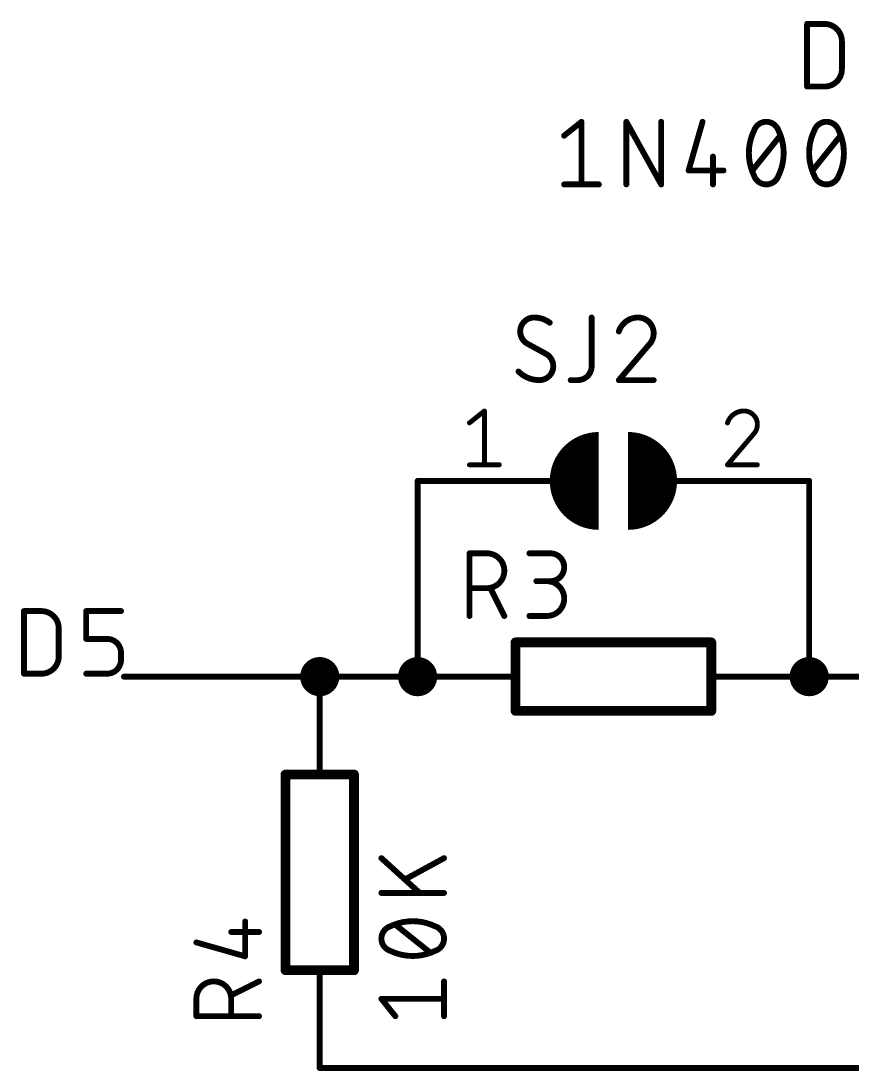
# Model space of a CAD drawing. Extents: x 13 to 226, y 41 to 152.
# Drawn here: x 121.79 to 143.38, y 109.14 to 136.4 of the extents above; entities that cross this region are included whole.
import ezdxf

# ---------------------------------------------------------------- set-up
doc = ezdxf.new("R2010")
doc.units = 0
for name, color, linetype in [('91', 122, 'CONTINUOUS'), ('94', 12, 'CONTINUOUS'), ('95', 251, 'CONTINUOUS'), ('96', 251, 'CONTINUOUS')]:
    doc.layers.add(name, color=color, linetype=linetype)

msp = doc.modelspace()

# ---------------------------------------------------------------- linework, layer by layer
at = {"layer": '91', "const_width": 0.1524}
for points in [[(132.08, 124.46), (132.08, 119.38)], [(142.24, 124.46), (142.24, 119.38)], [(129.54, 119.38), (124.46, 119.38)], [(132.08, 119.38), (129.54, 119.38)], [(147.32, 109.22), (129.54, 109.22)]]:
    msp.add_lwpolyline(points, dxfattribs=at)
at = {"layer": '91'}
for points, const_width in [([(132.1181, 124.46, 1), (132.0419, 124.46)], 0.0762), ([(142.2781, 124.46, 1), (142.2019, 124.46)], 0.0762), ([(129.54, 119.126, 1), (129.54, 119.634, 1), (129.54, 119.126)], 0.508), ([(132.08, 119.126, 1), (132.08, 119.634, 1), (132.08, 119.126)], 0.508), ([(142.24, 119.126, 1), (142.24, 119.634, 1), (142.24, 119.126)], 0.508), ([(124.46, 119.4181, 1), (124.46, 119.3419)], 0.0762), ([(129.54, 119.4181, 1), (129.54, 119.3419)], 0.0762), ([(129.54, 119.3419, 1), (129.54, 119.4181)], 0.0762), ([(132.0419, 119.38, 1), (132.1181, 119.38)], 0.0762), ([(132.08, 119.3419, 1), (132.08, 119.4181)], 0.0762), ([(142.2019, 119.38, 1), (142.2781, 119.38)], 0.0762), ([(129.54, 109.2581, 1), (129.54, 109.1819)], 0.0762)]:
    msp.add_lwpolyline(points, format="xyb", dxfattribs=dict(at, const_width=const_width))
at = {"layer": '94'}
for points, const_width in [([(136.779, 125.095, 1), (136.779, 123.825)], 1.27), ([(137.541, 123.825, 1), (137.541, 125.095)], 1.27), ([(132.08, 124.4981, 1), (132.08, 124.4219)], 0.0762), ([(134.62, 124.4981, 1), (134.62, 124.4219)], 0.0762), ([(134.62, 124.4219, 1), (134.62, 124.4981)], 0.0762), ([(135.509, 124.4219, 1), (135.509, 124.4981)], 0.0762), ([(138.811, 124.4981, 1), (138.811, 124.4219)], 0.0762), ([(139.7, 124.4981, 1), (139.7, 124.4219)], 0.0762), ([(139.7, 124.4219, 1), (139.7, 124.4981)], 0.0762), ([(142.24, 124.4219, 1), (142.24, 124.4981)], 0.0762), ([(134.62, 120.3325, 1), (134.62, 120.2055)], 0.127), ([(134.6835, 120.269, 1), (134.5565, 120.269)], 0.127), ([(139.7635, 120.269, 1), (139.6365, 120.269)], 0.127), ([(139.7, 120.2055, 1), (139.7, 120.3325)], 0.127), ([(129.5781, 119.38, 1), (129.5019, 119.38)], 0.0762), ([(132.08, 119.4181, 1), (132.08, 119.3419)], 0.0762), ([(134.62, 119.3419, 1), (134.62, 119.4181)], 0.0762), ([(139.7, 119.4181, 1), (139.7, 119.3419)], 0.0762), ([(142.24, 119.4181, 1), (142.24, 119.3419)], 0.0762), ([(142.24, 119.3419, 1), (142.24, 119.4181)], 0.0762), ([(134.62, 118.5545, 1), (134.62, 118.4275)], 0.127), ([(139.7, 118.4275, 1), (139.7, 118.5545)], 0.127), ([(134.5565, 118.491, 1), (134.6835, 118.491)], 0.127), ([(139.6365, 118.491, 1), (139.7635, 118.491)], 0.127), ([(128.7145, 116.84, 1), (128.5875, 116.84)], 0.127), ([(128.651, 116.9035, 1), (128.651, 116.7765)], 0.127), ([(130.4925, 116.84, 1), (130.3655, 116.84)], 0.127), ([(130.429, 116.7765, 1), (130.429, 116.9035)], 0.127), ([(129.5019, 116.84, 1), (129.5781, 116.84)], 0.0762), ([(128.651, 111.8235, 1), (128.651, 111.6965)], 0.127), ([(128.5875, 111.76, 1), (128.7145, 111.76)], 0.127), ([(129.5781, 111.76, 1), (129.5019, 111.76)], 0.0762), ([(130.3655, 111.76, 1), (130.4925, 111.76)], 0.127), ([(130.429, 111.6965, 1), (130.429, 111.8235)], 0.127), ([(129.5019, 109.22, 1), (129.5781, 109.22)], 0.0762)]:
    msp.add_lwpolyline(points, format="xyb", dxfattribs=dict(at, const_width=const_width))
for points, const_width in [([(132.08, 124.46), (134.62, 124.46)], 0.1524), ([(134.62, 124.46), (135.509, 124.46)], 0.1524), ([(139.7, 124.46), (138.811, 124.46)], 0.1524), ([(142.24, 124.46), (139.7, 124.46)], 0.1524), ([(139.7, 120.269), (134.62, 120.269)], 0.254), ([(134.62, 118.491), (134.62, 120.269)], 0.254), ([(139.7, 118.491), (139.7, 120.269)], 0.254), ([(129.54, 119.38), (129.54, 116.84)], 0.1524), ([(132.08, 119.38), (134.62, 119.38)], 0.1524), ([(142.24, 119.38), (139.7, 119.38)], 0.1524), ([(143.6624, 119.38), (142.24, 119.38)], 0.1524), ([(134.62, 118.491), (139.7, 118.491)], 0.254), ([(128.651, 116.84), (128.651, 111.76)], 0.254), ([(130.429, 116.84), (128.651, 116.84)], 0.254), ([(130.429, 111.76), (130.429, 116.84)], 0.254), ([(130.429, 111.76), (128.651, 111.76)], 0.254), ([(129.54, 109.22), (129.54, 111.76)], 0.1524)]:
    msp.add_lwpolyline(points, dxfattribs=dict(at, const_width=const_width))
at = {"layer": '95'}
for points, const_width in [([(142.1855, 134.6962), (142.1855, 136.3218)], 0.1524), ([(142.1855, 136.3218), (142.637, 136.3218)], 0.1524), ([(143.0886, 135.8702), (143.0886, 135.1478)], 0.1524), ([(142.637, 134.6962), (142.1855, 134.6962)], 0.1524), ([(136.5947, 128.7018), (136.5947, 127.4374)], 0.1524), ([(135.4187, 127.7535), (134.922, 128.0245)], 0.1524), ([(138.069, 127.9793), (137.3014, 127.0762)], 0.1524), ([(136.2335, 127.0762), (136.0528, 127.0762)], 0.1524), ([(137.3014, 127.0762), (138.2045, 127.0762)], 0.1524), ([(133.4248, 125.9657), (133.8128, 126.2761)], 0.127), ([(133.8128, 126.2761), (133.8128, 124.8791)], 0.127), ([(140.7788, 125.6552), (140.1191, 124.8791)], 0.127), ([(133.4248, 124.8791), (134.2009, 124.8791)], 0.127), ([(140.1191, 124.8791), (140.8952, 124.8791)], 0.127), ([(133.4262, 120.9548), (133.4262, 122.5804)], 0.1524), ([(133.4262, 122.5804), (133.8778, 122.5804)], 0.1524), ([(134.9802, 122.5804), (135.522, 122.5804)], 0.1524), ([(135.522, 121.8579), (135.1608, 121.8579)], 0.1524), ([(133.8778, 121.6773), (133.4262, 121.6773)], 0.1524), ([(134.3293, 120.9548), (133.9681, 121.6773)], 0.1524), ([(121.8655, 119.4562), (121.8655, 121.0818)], 0.1524), ([(121.8655, 121.0818), (122.317, 121.0818)], 0.1524), ([(123.4807, 120.3593), (123.4807, 121.0818)], 0.1524), ([(123.4807, 121.0818), (124.3838, 121.0818)], 0.1524), ([(134.9802, 120.9548), (135.4317, 120.9548)], 0.1524), ([(122.7686, 120.6302), (122.7686, 119.9078)], 0.1524), ([(124.0226, 120.3593), (123.4807, 120.3593)], 0.1524), ([(124.3838, 119.8174), (124.3838, 119.9981)], 0.1524), ([(122.317, 119.4562), (121.8655, 119.4562)], 0.1524), ([(123.4807, 119.4562), (124.0226, 119.4562)], 0.1524), ([(127.604, 112.1202), (127.604, 113.0233)], 0.1524), ([(127.2427, 112.7523), (127.9652, 112.7523)], 0.1524), ([(126.3396, 112.4814), (127.604, 112.1202)], 0.1524), ([(127.9652, 111.4693), (127.2427, 111.1081)], 0.1524), ([(126.3396, 110.5662), (126.3396, 111.0178)], 0.1524), ([(127.2427, 111.0178), (127.2427, 110.5662)], 0.1524), ([(127.9652, 110.5662), (126.3396, 110.5662)], 0.1524)]:
    msp.add_lwpolyline(points, dxfattribs=dict(at, const_width=const_width))
for points, const_width in [([(142.2236, 136.3218, 1), (142.1474, 136.3218)], 0.0762), ([(142.1855, 136.3599, 1), (142.1855, 136.2837)], 0.0762), ([(143.0886, 135.8702, 0.4142), (142.637, 136.3218)], 0.1524), ([(142.637, 136.3599, 1), (142.637, 136.2837)], 0.0762), ([(142.637, 136.2837, 1), (142.637, 136.3599)], 0.0762), ([(143.1267, 135.8702, 1), (143.0505, 135.8702)], 0.0762), ([(143.0505, 135.8702, 1), (143.1267, 135.8702)], 0.0762), ([(142.637, 134.6962, 0.4142), (143.0886, 135.1478)], 0.1524), ([(143.1267, 135.1478, 1), (143.0505, 135.1478)], 0.0762), ([(143.0505, 135.1478, 1), (143.1267, 135.1478)], 0.0762), ([(142.1855, 134.7343, 1), (142.1855, 134.6581)], 0.0762), ([(142.1474, 134.6962, 1), (142.2236, 134.6962)], 0.0762), ([(142.637, 134.7343, 1), (142.637, 134.6581)], 0.0762), ([(142.637, 134.6581, 1), (142.637, 134.7343)], 0.0762), ([(135.1026, 128.7018, 0.4142), (134.7414, 128.3406)], 0.1524), ([(135.509, 128.5663, 0.1623), (135.1026, 128.7018)], 0.1524), ([(135.1026, 128.7399, 1), (135.1026, 128.6637)], 0.0762), ([(135.1026, 128.6637, 1), (135.1026, 128.7399)], 0.0762), ([(136.6328, 128.7018, 1), (136.5566, 128.7018)], 0.0762), ([(137.7981, 128.7018, 0.3252), (137.3014, 128.3406)], 0.1524), ([(138.2045, 128.2954, 0.4142), (137.7981, 128.7018)], 0.1524), ([(137.7981, 128.7399, 1), (137.7981, 128.6637)], 0.0762), ([(137.7981, 128.6637, 1), (137.7981, 128.7399)], 0.0762), ([(134.7414, 128.3406, 0.2656), (134.922, 128.0245)], 0.1524), ([(134.7795, 128.3406, 1), (134.7033, 128.3406)], 0.0762), ([(134.7033, 128.3406, 1), (134.7795, 128.3406)], 0.0762), ([(135.4861, 128.5359, 1), (135.5319, 128.5968)], 0.0762), ([(137.2652, 128.3523, 1), (137.3376, 128.3288)], 0.0762), ([(138.069, 127.9793, 0.2053), (138.2045, 128.2954)], 0.1524), ([(138.2426, 128.2954, 1), (138.1664, 128.2954)], 0.0762), ([(134.9402, 128.0579, 1), (134.9037, 127.991)], 0.0762), ([(134.9026, 127.9916, 1), (134.9413, 128.0573)], 0.0762), ([(138.1664, 128.2954, 1), (138.2426, 128.2954)], 0.0762), ([(135.438, 127.7864, 1), (135.3993, 127.7207)], 0.0762), ([(135.5993, 127.4374, 0.2656), (135.4187, 127.7535)], 0.1524), ([(135.4004, 127.7201, 1), (135.4369, 127.787)], 0.0762), ([(138.0428, 128.0069, 1), (138.0953, 127.9517)], 0.0762), ([(138.0981, 127.9546, 1), (138.04, 128.004)], 0.0762), ([(134.6962, 127.302, 0.2), (135.2381, 127.0762)], 0.1524), ([(134.7233, 127.3288, 1), (134.6691, 127.2751)], 0.0762), ([(135.2381, 127.0762, 0.4142), (135.5993, 127.4374)], 0.1524), ([(135.6374, 127.4374, 1), (135.5612, 127.4374)], 0.0762), ([(135.5612, 127.4374, 1), (135.6374, 127.4374)], 0.0762), ([(136.2335, 127.0762, 0.4142), (136.5947, 127.4374)], 0.1524), ([(136.6328, 127.4374, 1), (136.5566, 127.4374)], 0.0762), ([(136.5566, 127.4374, 1), (136.6328, 127.4374)], 0.0762), ([(135.2381, 127.1143, 1), (135.2381, 127.0381)], 0.0762), ([(135.2381, 127.0381, 1), (135.2381, 127.1143)], 0.0762), ([(136.0528, 127.1143, 1), (136.0528, 127.0381)], 0.0762), ([(136.2335, 127.1143, 1), (136.2335, 127.0381)], 0.0762), ([(136.2335, 127.0381, 1), (136.2335, 127.1143)], 0.0762), ([(137.3014, 127.1143, 1), (137.3014, 127.0381)], 0.0762), ([(137.2724, 127.1009, 1), (137.3304, 127.0515)], 0.0762), ([(138.2045, 127.0381, 1), (138.2045, 127.1143)], 0.0762), ([(133.8446, 126.2761, 1), (133.7811, 126.2761)], 0.0635), ([(133.8327, 126.2513, 1), (133.793, 126.3009)], 0.0635), ([(140.546, 126.2761, 0.3252), (140.1191, 125.9657)], 0.127), ([(140.546, 126.3079, 1), (140.546, 126.2443)], 0.0635), ([(140.8952, 125.9269, 0.4142), (140.546, 126.2761)], 0.127), ([(140.546, 126.2444, 1), (140.546, 126.3078)], 0.0635), ([(133.405, 125.9904, 1), (133.4446, 125.9409)], 0.0635), ([(140.0889, 125.9754, 1), (140.1493, 125.9559)], 0.0635), ([(140.7788, 125.6552, 0.2053), (140.8952, 125.9269)], 0.127), ([(140.927, 125.9268, 1), (140.8635, 125.9269)], 0.0635), ([(140.8635, 125.9269, 1), (140.927, 125.9269)], 0.0635), ([(140.7569, 125.6782, 1), (140.8007, 125.6322)], 0.0635), ([(140.803, 125.6346, 1), (140.7546, 125.6758)], 0.0635), ([(133.4248, 124.9109, 1), (133.4248, 124.8474)], 0.0635), ([(133.7811, 124.8791, 1), (133.8446, 124.8791)], 0.0635), ([(134.2009, 124.8474, 1), (134.2009, 124.9109)], 0.0635), ([(140.1191, 124.9109, 1), (140.1191, 124.8474)], 0.0635), ([(140.0949, 124.8997, 1), (140.1433, 124.8585)], 0.0635), ([(140.8952, 124.8474, 1), (140.8952, 124.9109)], 0.0635), ([(133.4643, 122.5804, 1), (133.3881, 122.5804)], 0.0762), ([(133.4262, 122.6185, 1), (133.4262, 122.5423)], 0.0762), ([(133.8778, 121.6773, 1), (133.8778, 122.5804)], 0.1524), ([(133.8778, 122.6185, 1), (133.8778, 122.5423)], 0.0762), ([(133.8778, 122.5423, 1), (133.8778, 122.6185)], 0.0762), ([(134.9802, 122.6185, 1), (134.9802, 122.5423)], 0.0762), ([(135.522, 121.8579, 1), (135.522, 122.5804)], 0.1524), ([(135.522, 122.6185, 1), (135.522, 122.5423)], 0.0762), ([(135.522, 122.5423, 1), (135.522, 122.6185)], 0.0762), ([(135.1608, 121.896, 1), (135.1608, 121.8198)], 0.0762), ([(135.4317, 120.9548, 1), (135.4317, 121.8579)], 0.1524), ([(135.4317, 121.896, 1), (135.4317, 121.8198)], 0.0762), ([(135.522, 121.896, 1), (135.522, 121.8198)], 0.0762), ([(135.522, 121.8198, 1), (135.522, 121.896)], 0.0762), ([(133.4262, 121.7154, 1), (133.4262, 121.6392)], 0.0762), ([(133.8778, 121.7154, 1), (133.8778, 121.6392)], 0.0762), ([(133.8778, 121.6392, 1), (133.8778, 121.7154)], 0.0762), ([(134.0021, 121.6943, 1), (133.934, 121.6602)], 0.0762), ([(121.9036, 121.0818, 1), (121.8274, 121.0818)], 0.0762), ([(121.8655, 121.1199, 1), (121.8655, 121.0437)], 0.0762), ([(122.7686, 120.6302, 0.4142), (122.317, 121.0818)], 0.1524), ([(122.317, 121.1199, 1), (122.317, 121.0437)], 0.0762), ([(122.317, 121.0437, 1), (122.317, 121.1199)], 0.0762), ([(123.5188, 121.0818, 1), (123.4426, 121.0818)], 0.0762), ([(123.4807, 121.1199, 1), (123.4807, 121.0437)], 0.0762), ([(124.3838, 121.0437, 1), (124.3838, 121.1199)], 0.0762), ([(134.2952, 120.9378, 1), (134.3634, 120.9718)], 0.0762), ([(134.9802, 120.9929, 1), (134.9802, 120.9167)], 0.0762), ([(135.4317, 120.9929, 1), (135.4317, 120.9167)], 0.0762), ([(135.4317, 120.9167, 1), (135.4317, 120.9929)], 0.0762), ([(133.3881, 120.9548, 1), (133.4643, 120.9548)], 0.0762), ([(122.8067, 120.6302, 1), (122.7305, 120.6302)], 0.0762), ([(122.7305, 120.6302, 1), (122.8067, 120.6302)], 0.0762), ([(123.4807, 120.3974, 1), (123.4807, 120.3212)], 0.0762), ([(123.4426, 120.3593, 1), (123.5188, 120.3593)], 0.0762), ([(124.3838, 119.9981, 0.4142), (124.0226, 120.3593)], 0.1524), ([(124.0226, 120.3974, 1), (124.0226, 120.3212)], 0.0762), ([(124.0226, 120.3212, 1), (124.0226, 120.3974)], 0.0762), ([(122.317, 119.4562, 0.4142), (122.7686, 119.9078)], 0.1524), ([(122.8067, 119.9078, 1), (122.7305, 119.9078)], 0.0762), ([(122.7305, 119.9078, 1), (122.8067, 119.9078)], 0.0762), ([(124.4219, 119.9981, 1), (124.3457, 119.9981)], 0.0762), ([(124.3457, 119.9981, 1), (124.4219, 119.9981)], 0.0762), ([(124.0226, 119.4562, 0.4142), (124.3838, 119.8174)], 0.1524), ([(124.4219, 119.8174, 1), (124.3457, 119.8174)], 0.0762), ([(124.3457, 119.8174, 1), (124.4219, 119.8174)], 0.0762), ([(121.8655, 119.4943, 1), (121.8655, 119.4181)], 0.0762), ([(121.8274, 119.4562, 1), (121.9036, 119.4562)], 0.0762), ([(122.317, 119.4943, 1), (122.317, 119.4181)], 0.0762), ([(122.317, 119.4181, 1), (122.317, 119.4943)], 0.0762), ([(123.4807, 119.4943, 1), (123.4807, 119.4181)], 0.0762), ([(124.0226, 119.4943, 1), (124.0226, 119.4181)], 0.0762), ([(124.0226, 119.4181, 1), (124.0226, 119.4943)], 0.0762), ([(127.6421, 113.0233, 1), (127.5659, 113.0233)], 0.0762), ([(127.2427, 112.7904, 1), (127.2427, 112.7142)], 0.0762), ([(127.9652, 112.7142, 1), (127.9652, 112.7904)], 0.0762), ([(126.3501, 112.518, 1), (126.3291, 112.4448)], 0.0762), ([(127.5659, 112.1202, 1), (127.6421, 112.1202)], 0.0762), ([(127.5935, 112.0835, 1), (127.6144, 112.1568)], 0.0762), ([(127.2427, 111.0178, 1), (126.3396, 111.0178)], 0.1524), ([(127.9822, 111.4352, 1), (127.9482, 111.5034)], 0.0762), ([(126.3777, 111.0178, 1), (126.3015, 111.0178)], 0.0762), ([(126.3015, 111.0178, 1), (126.3777, 111.0178)], 0.0762), ([(127.2808, 111.0178, 1), (127.2046, 111.0178)], 0.0762), ([(127.2046, 111.0178, 1), (127.2808, 111.0178)], 0.0762), ([(127.2257, 111.1421, 1), (127.2598, 111.074)], 0.0762), ([(126.3396, 110.6043, 1), (126.3396, 110.5281)], 0.0762), ([(126.3015, 110.5662, 1), (126.3777, 110.5662)], 0.0762), ([(127.2046, 110.5662, 1), (127.2808, 110.5662)], 0.0762), ([(127.9652, 110.5281, 1), (127.9652, 110.6043)], 0.0762)]:
    msp.add_lwpolyline(points, format="xyb", dxfattribs=dict(at, const_width=const_width))
at = {"layer": '96', "const_width": 0.1524}
for points in [[(135.8809, 133.4206), (136.3324, 133.7818)], [(136.3324, 133.7818), (136.3324, 132.1562)], [(137.4961, 132.1562), (137.4961, 133.7818)], [(137.4961, 133.7818), (138.3992, 132.1562)], [(138.3992, 132.1562), (138.3992, 133.7818)], [(139.4726, 133.7818), (139.1113, 132.5174)], [(140.7648, 132.5174), (141.4872, 133.4206)], [(142.3279, 132.5174), (143.0504, 133.4206)], [(139.7435, 132.8787), (139.7435, 132.1562)], [(139.1113, 132.5174), (140.0144, 132.5174)], [(135.8809, 132.1562), (136.784, 132.1562)], [(131.1402, 114.6688), (132.1336, 113.7656)], [(132.7658, 114.6688), (131.7724, 114.1269)], [(132.7658, 113.7656), (131.1402, 113.7656)], [(132.4046, 112.2196), (131.5014, 112.9421)], [(132.7658, 110.5662), (132.7658, 111.4693)], [(131.5014, 110.5662), (131.1402, 111.0178)], [(131.1402, 111.0178), (132.7658, 111.0178)]]:
    msp.add_lwpolyline(points, dxfattribs=at)
at = {"layer": '96'}
for points, const_width in [([(136.3705, 133.7818, 1), (136.2943, 133.7818)], 0.0762), ([(136.3562, 133.752, 1), (136.3086, 133.8116)], 0.0762), ([(137.5342, 133.7818, 1), (137.458, 133.7818)], 0.0762), ([(137.5294, 133.8003, 1), (137.4628, 133.7633)], 0.0762), ([(138.4373, 133.7818, 1), (138.3611, 133.7818)], 0.0762), ([(139.5092, 133.7713, 1), (139.4359, 133.7923)], 0.0762), ([(141.126, 133.7818, 0.3205), (140.8099, 133.556)], 0.1524), ([(141.4421, 133.556, 0.3205), (141.126, 133.7818)], 0.1524), ([(141.126, 133.8199, 1), (141.126, 133.7437)], 0.0762), ([(141.126, 133.7437, 1), (141.126, 133.8199)], 0.0762), ([(142.6891, 133.7818, 0.3205), (142.373, 133.556)], 0.1524), ([(143.0052, 133.556, 0.3205), (142.6891, 133.7818)], 0.1524), ([(142.6891, 133.8199, 1), (142.6891, 133.7437)], 0.0762), ([(142.6891, 133.7437, 1), (142.6891, 133.8199)], 0.0762), ([(140.8099, 133.556, 0.1139), (140.6744, 132.969)], 0.1524), ([(140.7739, 133.5684, 1), (140.846, 133.5437)], 0.0762), ([(140.8442, 133.5393, 1), (140.7757, 133.5727)], 0.0762), ([(141.4763, 133.5727, 1), (141.4078, 133.5393)], 0.0762), ([(141.5776, 132.969, 0.1139), (141.4421, 133.556)], 0.1524), ([(141.4061, 133.5437, 1), (141.4781, 133.5684)], 0.0762), ([(142.373, 133.556, 0.1139), (142.2376, 132.969)], 0.1524), ([(142.337, 133.5684, 1), (142.4091, 133.5437)], 0.0762), ([(142.4073, 133.5393, 1), (142.3388, 133.5727)], 0.0762), ([(143.1407, 132.969, 0.1139), (143.0052, 133.556)], 0.1524), ([(143.0395, 133.5727, 1), (142.971, 133.5393)], 0.0762), ([(142.9692, 133.5437, 1), (143.0413, 133.5684)], 0.0762), ([(135.8571, 133.4503, 1), (135.9047, 133.3908)], 0.0762), ([(141.517, 133.3968, 1), (141.4575, 133.4444)], 0.0762), ([(143.0801, 133.3968, 1), (143.0206, 133.4444)], 0.0762), ([(140.6744, 132.969, 0.1139), (140.8099, 132.382)], 0.1524), ([(140.7125, 132.969, 1), (140.6363, 132.969)], 0.0762), ([(140.6363, 132.969, 1), (140.7125, 132.969)], 0.0762), ([(141.4421, 132.382, 0.1139), (141.5776, 132.969)], 0.1524), ([(141.6157, 132.969, 1), (141.5395, 132.969)], 0.0762), ([(141.5395, 132.969, 1), (141.6157, 132.969)], 0.0762), ([(142.2376, 132.969, 0.1139), (142.373, 132.382)], 0.1524), ([(142.2757, 132.969, 1), (142.1995, 132.969)], 0.0762), ([(142.1995, 132.969, 1), (142.2757, 132.969)], 0.0762), ([(143.0052, 132.382, 0.1139), (143.1407, 132.969)], 0.1524), ([(143.1788, 132.969, 1), (143.1026, 132.969)], 0.0762), ([(143.1026, 132.969, 1), (143.1788, 132.969)], 0.0762), ([(139.7816, 132.8787, 1), (139.7054, 132.8787)], 0.0762), ([(139.1113, 132.5555, 1), (139.1113, 132.4793)], 0.0762), ([(139.0747, 132.5279, 1), (139.148, 132.507)], 0.0762), ([(140.0144, 132.4793, 1), (140.0144, 132.5555)], 0.0762), ([(140.735, 132.5412, 1), (140.7945, 132.4936)], 0.0762), ([(140.8099, 132.382, 0.3205), (141.126, 132.1562)], 0.1524), ([(140.846, 132.3943, 1), (140.7739, 132.3696)], 0.0762), ([(141.126, 132.1562, 0.3205), (141.4421, 132.382)], 0.1524), ([(141.4781, 132.3696, 1), (141.4061, 132.3943)], 0.0762), ([(142.2981, 132.5412, 1), (142.3576, 132.4936)], 0.0762), ([(142.373, 132.382, 0.3205), (142.6891, 132.1562)], 0.1524), ([(142.4091, 132.3943, 1), (142.337, 132.3696)], 0.0762), ([(142.6891, 132.1562, 0.3205), (143.0052, 132.382)], 0.1524), ([(143.0413, 132.3696, 1), (142.9692, 132.3943)], 0.0762), ([(135.8809, 132.1943, 1), (135.8809, 132.1181)], 0.0762), ([(136.2943, 132.1562, 1), (136.3705, 132.1562)], 0.0762), ([(136.784, 132.1181, 1), (136.784, 132.1943)], 0.0762), ([(137.458, 132.1562, 1), (137.5342, 132.1562)], 0.0762), ([(138.3611, 132.1562, 1), (138.4373, 132.1562)], 0.0762), ([(138.3659, 132.1377, 1), (138.4325, 132.1747)], 0.0762), ([(139.7054, 132.1562, 1), (139.7816, 132.1562)], 0.0762), ([(140.7757, 132.3653, 1), (140.8442, 132.3987)], 0.0762), ([(141.126, 132.1943, 1), (141.126, 132.1181)], 0.0762), ([(141.126, 132.1181, 1), (141.126, 132.1943)], 0.0762), ([(141.4078, 132.3987, 1), (141.4763, 132.3653)], 0.0762), ([(142.3388, 132.3653, 1), (142.4073, 132.3987)], 0.0762), ([(142.6891, 132.1943, 1), (142.6891, 132.1181)], 0.0762), ([(142.6891, 132.1181, 1), (142.6891, 132.1943)], 0.0762), ([(142.971, 132.3987, 1), (143.0395, 132.3653)], 0.0762), ([(131.1658, 114.6969, 1), (131.1146, 114.6406)], 0.0762), ([(132.784, 114.6353, 1), (132.7476, 114.7022)], 0.0762), ([(131.7541, 114.1603, 1), (131.7906, 114.0934)], 0.0762), ([(131.1402, 113.8037, 1), (131.1402, 113.7275)], 0.0762), ([(132.108, 113.7375, 1), (132.1593, 113.7938)], 0.0762), ([(132.7658, 113.7275, 1), (132.7658, 113.8037)], 0.0762), ([(131.953, 113.0324, 0.1139), (131.366, 112.897)], 0.1524), ([(132.54, 112.897, 0.1139), (131.953, 113.0324)], 0.1524), ([(131.953, 113.0705, 1), (131.953, 112.9943)], 0.0762), ([(131.953, 112.9943, 1), (131.953, 113.0705)], 0.0762), ([(131.366, 112.897, 0.3205), (131.1402, 112.5809)], 0.1524), ([(131.3493, 112.9312, 1), (131.3827, 112.8627)], 0.0762), ([(131.3783, 112.8609, 1), (131.3536, 112.933)], 0.0762), ([(131.5252, 112.9719, 1), (131.4776, 112.9124)], 0.0762), ([(132.7658, 112.5809, 0.3205), (132.54, 112.897)], 0.1524), ([(132.5524, 112.933, 1), (132.5277, 112.8609)], 0.0762), ([(132.5233, 112.8627, 1), (132.5567, 112.9312)], 0.0762), ([(131.1402, 112.5809, 0.3205), (131.366, 112.2648)], 0.1524), ([(131.1783, 112.5809, 1), (131.1021, 112.5809)], 0.0762), ([(131.1021, 112.5809, 1), (131.1783, 112.5809)], 0.0762), ([(132.54, 112.2648, 0.3205), (132.7658, 112.5809)], 0.1524), ([(132.8039, 112.5809, 1), (132.7277, 112.5809)], 0.0762), ([(132.7277, 112.5809, 1), (132.8039, 112.5809)], 0.0762), ([(131.366, 112.2648, 0.1139), (131.953, 112.1293)], 0.1524), ([(131.3827, 112.299, 1), (131.3493, 112.2305)], 0.0762), ([(131.3536, 112.2287, 1), (131.3783, 112.3008)], 0.0762), ([(131.953, 112.1293, 0.1139), (132.54, 112.2648)], 0.1524), ([(132.3808, 112.1899, 1), (132.4284, 112.2494)], 0.0762), ([(132.5277, 112.3008, 1), (132.5524, 112.2287)], 0.0762), ([(132.5567, 112.2305, 1), (132.5233, 112.299)], 0.0762), ([(131.953, 112.1674, 1), (131.953, 112.0912)], 0.0762), ([(131.953, 112.0912, 1), (131.953, 112.1674)], 0.0762), ([(132.8039, 111.4693, 1), (132.7277, 111.4693)], 0.0762), ([(131.17, 111.0416, 1), (131.1104, 110.994)], 0.0762), ([(131.1402, 111.0559, 1), (131.1402, 110.9797)], 0.0762), ([(132.7658, 110.9797, 1), (132.7658, 111.0559)], 0.0762), ([(131.4717, 110.5424, 1), (131.5312, 110.59)], 0.0762), ([(132.7277, 110.5662, 1), (132.8039, 110.5662)], 0.0762)]:
    msp.add_lwpolyline(points, format="xyb", dxfattribs=dict(at, const_width=const_width))

doc.saveas('drawing.dxf')
